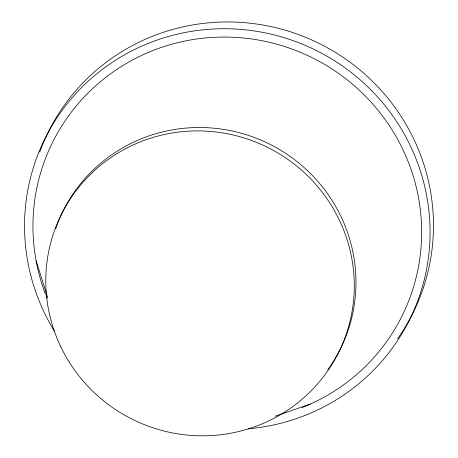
<?xml version="1.0" encoding="UTF-8"?>
<svg xmlns="http://www.w3.org/2000/svg" width="458" height="458" viewBox="0 0 458 458"><rect width="100%" height="100%" fill="white"/><g stroke="black" fill="none" stroke-linecap="round" stroke-linejoin="round"><path stroke-width="0.69" d="M275.109 416.225L310.495 404.019M36.108 260.676L47.861 298.175M55.767 228.439A154.844 151.844 26.7 0 1 271.806 145.26A154.844 151.844 26.7 0 1 327.802 369.761M45.508 294.259A195.108 191.324 26.7 0 1 156.544 49.161A195.108 191.324 26.7 0 1 407.517 160.048A195.108 191.324 26.7 0 1 302.04 407.609M46.813 297.585A195.108 191.324 26.7 0 1 46.023 295.593M54.267 330.928A203.552 199.608 26.7 0 1 148.346 43.35A203.552 199.608 26.7 0 1 423.684 182.336A203.552 199.608 26.7 0 1 248.15 428.797M39.749 152.01A203.552 199.608 26.7 0 1 323.239 45.502A203.552 199.608 26.7 0 1 397.504 338.903M60.633 346.454A154.844 151.844 26.7 0 0 326.915 372.005A154.844 151.844 26.7 0 0 212.541 131.618A154.844 151.844 26.7 0 0 60.633 346.454"/></g></svg>
